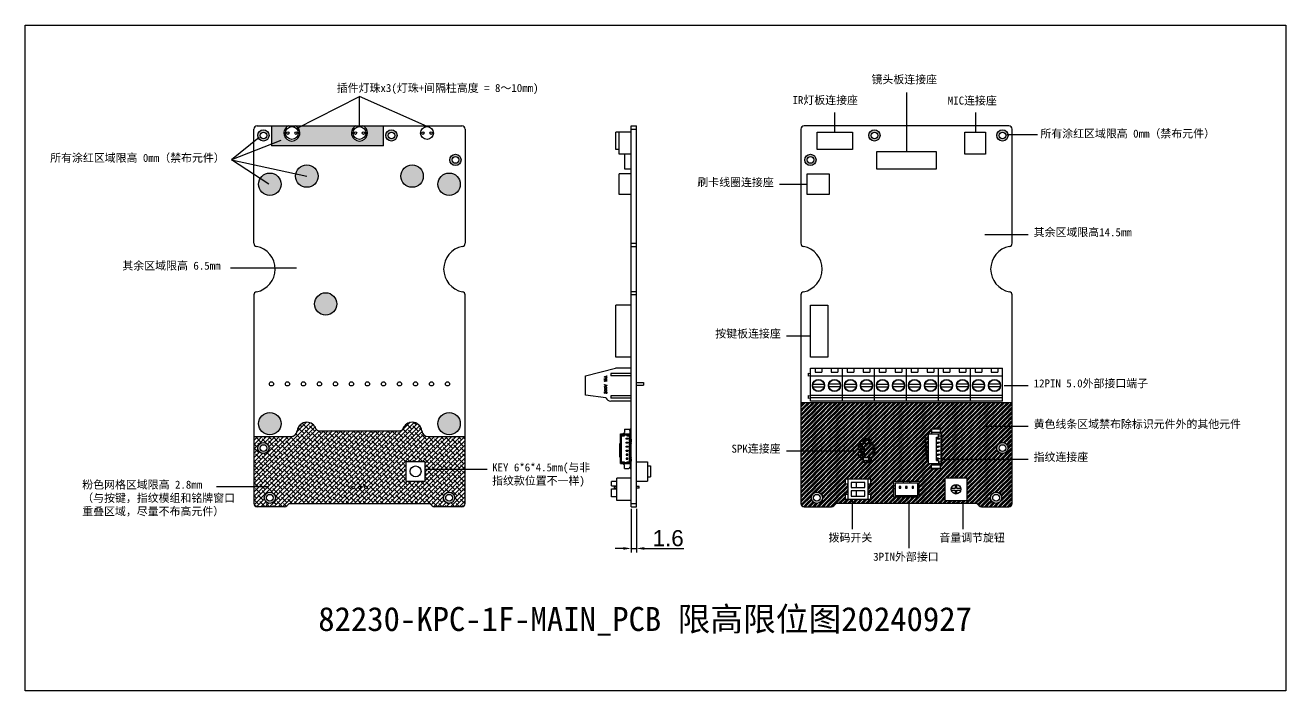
# Model space of a CAD drawing. Header units: millimetres. Extents: x 7 to 1252, y -707 to 211.
# Drawn here: x 6.5 to 400.3, y -242.7 to -34.8 of the extents above; entities that cross this region are included whole.
import ezdxf

# ---------------------------------------------------------------- set-up
doc = ezdxf.new("R2010")
doc.units = ezdxf.units.MM
doc.layers.add('02___PRT_ALL_AXES', color=7, linetype='Continuous')
doc.layers.add('03___PRT_ALL_CURVES', color=7, linetype='Continuous')
doc.styles.get("Standard").update_dxf_attribs({"font": 'arial.ttf'})
doc.dimstyles.new('ISO-25', dxfattribs={"dimtxt": 5, "dimasz": 2.5, "dimexe": 1.25, "dimexo": 0.625, "dimtad": 1, "dimdsep": 46, "dimtxsty": 'Standard', "dimcen": 0, "dimclrd": 6, "dimclre": 6, "dimadec": 0, "dimazin": 2, "dimtfac": 1, "dimtmove": 0, "dimatfit": 3, "dimfxl": 1, "dimarcsym": 0})

# ---------------------------------------------------------------- blocks, each defined once
blk = doc.blocks.new('*D7')
at = {"color": 6, "lineweight": -2}
for p, q in [((195.84, -185.87), (195.84, -199.5)), ((197.44, -185.87), (197.44, -199.5)), ((193.34, -198.25), (190.84, -198.25)), ((195.84, -198.25), (197.44, -198.25)), ((199.94, -198.25), (212.32, -198.25))]:
    blk.add_line(p, q, dxfattribs=at)
at = {"color": 6}
for points in [[(193.34, -197.83), (193.34, -198.66), (195.84, -198.25)], [(199.94, -197.83), (199.94, -198.66), (197.44, -198.25)]]:
    blk.add_solid(points, dxfattribs=at)
at = {"layer": 'Defpoints', "color": 0}
for p in [(195.84, -185.24), (197.44, -185.24), (197.44, -198.25)]:
    blk.add_point(p, dxfattribs=at)
at = {"color": 0, "insert": (207.38, -195.07), "char_height": 5, "attachment_point": 5}
blk.add_mtext('1.6', dxfattribs=at)

msp = doc.modelspace()

# ---------------------------------------------------------------- hatches: boundary and pattern name
h = msp.add_hatch(color=1)
h.dxf.hatch_style = 1
h.paths.add_polyline_path([(84.684, -182.412, 1), (81.184, -182.412, 1)])
h.paths.add_polyline_path([(83.984, -182.412, 1), (81.884, -182.412, 1)], flags=16)
h.paths.add_polyline_path([(140.684, -182.412, 1), (137.184, -182.412, 1)])
h.paths.add_polyline_path([(139.984, -182.412, 1), (137.884, -182.412, 1)], flags=16)
h.paths.add_polyline_path([(82.684, -166.881, 1), (79.184, -166.881, 1)])
h.paths.add_polyline_path([(81.984, -166.881, 1), (79.884, -166.881, 1)], flags=16)
h.paths.add_polyline_path([(142.434, -159.267, 1), (135.434, -159.267, 1)])
h.paths.add_polyline_path([(79.434, -159.267, 1), (86.434, -159.267, 1)])
h.paths.add_polyline_path([(96.871, -121.881, 1), (103.871, -121.881, 1)])
h.paths.add_polyline_path([(86.434, -84.495, 1), (79.434, -84.495, 1)])
h.paths.add_polyline_path([(97.982, -81.931, 1), (90.982, -81.931, 1)])
h.paths.add_polyline_path([(130.886, -81.931, 1), (123.886, -81.931, 1)])
h.paths.add_polyline_path([(142.434, -84.495, 1), (135.434, -84.495, 1)])
h.paths.add_polyline_path([(142.684, -76.881, 1), (139.184, -76.881, 1)])
h.paths.add_polyline_path([(141.984, -76.881, 1), (139.884, -76.881, 1)], flags=16)
h.paths.add_polyline_path([(122.684, -69.245, 1), (119.184, -69.245, 1)])
h.paths.add_polyline_path([(121.984, -69.245, 1), (119.884, -69.245, 1)], flags=16)
h.paths.add_polyline_path([(118.434, -72.495), (118.434, -66.245), (112.024, -66.245, -4.3588989), (109.844, -66.245), (90.91, -66.245, -4.3588989), (88.73, -66.245), (83.434, -66.245), (83.434, -72.495)])
h.paths.add_polyline_path([(82.684, -69.245, 1), (79.184, -69.245, 1)])
h.paths.add_polyline_path([(81.984, -69.245, 1), (79.884, -69.245, 1)], flags=16)
h = msp.add_hatch(color=1)
h.dxf.hatch_style = 1
h.paths.add_polyline_path([(313.58, -69.245, 1), (310.08, -69.245, 1)])
h.paths.add_polyline_path([(312.88, -69.245, 1), (310.78, -69.245, 1)], flags=16)
h.paths.add_polyline_path([(273.58, -69.245, 1), (270.08, -69.245, 1)])
h.paths.add_polyline_path([(272.88, -69.245, 1), (270.78, -69.245, 1)], flags=16)
h.paths.add_polyline_path([(253.58, -76.881, 1), (250.08, -76.881, 1)])
h.paths.add_polyline_path([(252.88, -76.881, 1), (250.78, -76.881, 1)], flags=16)
h.paths.add_polyline_path([(313.58, -166.881, 1), (310.08, -166.881, 1)])
h.paths.add_polyline_path([(312.88, -166.881, 1), (310.78, -166.881, 1)], flags=16)
h.paths.add_polyline_path([(311.58, -182.412, 1), (308.08, -182.412, 1)])
h.paths.add_polyline_path([(310.88, -182.412, 1), (308.78, -182.412, 1)], flags=16)
h.paths.add_polyline_path([(255.58, -182.412, 1), (252.08, -182.412, 1)])
h.paths.add_polyline_path([(254.88, -182.412, 1), (252.78, -182.412, 1)], flags=16)
h = msp.add_hatch()
h.set_pattern_fill('GOST_GROUND', color=61, scale=0.1)
h.set_pattern_definition([(45, (58.3986, -196.8749), (1.4142136, 0), [2]), (45, (58.6986, -196.8749), (1.4142136, 0), [2]), (45, (58.9986, -196.8749), (1.4142136, 0), [2])])
h.paths.add_polyline_path([(314.83, -170.358), (314.83, -152.652), (248.83, -152.652), (248.83, -184.245, 0.4142136), (249.83, -185.245), (258.416, -185.245, 0.1989124), (259.123, -184.952), (259.83, -184.245), (303.83, -184.245), (304.537, -184.952, 0.1989124), (305.244, -185.245), (313.83, -185.245, 0.4142136), (314.83, -184.245), (314.83, -170.358), (292.83, -170.358), (292.83, -171.745), (292.43, -171.745), (292.43, -173.245), (291.83, -173.245), (291.63, -173.445), (289.83, -173.445), (289.63, -173.245), (289.63, -171.745), (288.63, -171.745), (288.63, -170.405), (287.63, -170.405), (287.63, -170.085), (288.63, -170.085), (288.63, -169.155), (287.63, -169.155), (287.63, -168.835), (288.63, -168.835), (288.63, -167.905), (287.63, -167.905), (287.63, -167.585), (288.63, -167.585), (288.63, -166.655), (287.63, -166.655), (287.63, -166.335), (288.63, -166.335), (288.63, -165.405), (287.63, -165.405), (287.63, -165.085), (288.63, -165.085), (288.63, -164.155), (287.63, -164.155), (287.63, -163.835), (288.63, -163.835), (288.63, -162.495), (289.63, -162.495), (289.63, -160.995), (289.83, -160.795), (291.63, -160.795), (291.83, -160.995), (292.43, -160.995), (292.43, -162.495), (292.83, -162.495), (292.83, -170.358)])
h.paths.add_polyline_path([(313.58, -166.881, -1), (310.08, -166.881, -1)], flags=16)
h.paths.add_polyline_path([(312.88, -166.881, -1), (310.78, -166.881, -1)], flags=0)
h.paths.add_polyline_path([(300.83, -176.245), (300.83, -183.245), (293.83, -183.245), (293.83, -176.245)], flags=16)
h.paths.add_polyline_path([(298.83, -179.745, -1), (295.83, -179.745, -1)], flags=0)
h.paths.add_polyline_path([(311.58, -182.412, -1), (308.08, -182.412, -1)], flags=16)
h.paths.add_polyline_path([(310.88, -182.412, -1), (308.78, -182.412, -1)], flags=0)
h.paths.add_polyline_path([(285.83, -177.325), (285.83, -182.165), (277.83, -182.165), (277.83, -177.325)], flags=16)
h.paths.add_polyline_path([(285.33, -177.825), (285.33, -181.665), (278.33, -181.665), (278.33, -177.825)], flags=0)
h.paths.add_polyline_path([(284.08, -178.925), (284.08, -179.425), (283.58, -179.425), (283.58, -178.925)], flags=0)
h.paths.add_polyline_path([(282.08, -178.925), (282.08, -179.425), (281.58, -179.425), (281.58, -178.925)], flags=0)
h.paths.add_polyline_path([(280.08, -178.925), (280.08, -179.425), (279.58, -179.425), (279.58, -178.925)], flags=0)
h.paths.add_polyline_path([(266.83, -165.495), (268.33, -165.495), (268.33, -165.445), (268.3, -165.445)], flags=16)
h.paths.add_polyline_path([(268.32, -165.425, -1), (268.28, -165.425)], flags=16)
h.paths.add_polyline_path([(270.08, -165.425), (270.1, -165.425), (270.1, -165.215), (270.1, -165.211, 0.2403212), (270.08, -165.181), (270.08, -164.465), (270.06, -164.465), (270.06, -164.485, 2.4142136), (270.04, -164.465), (268.28, -164.465, -0.4142136), (268.3, -164.445), (268.33, -164.445), (268.33, -164.015), (268.28, -164.015, -1), (268.32, -164.015), (268.33, -163.995), (268.33, -164.445), (270.08, -164.445)], flags=16)
h.paths.add_polyline_path([(270.06, -169.834, 2.4142136), (270.04, -169.814), (268.3, -169.814), (268.3, -170.774), (268.32, -170.774, -1), (268.28, -170.774), (268.3, -170.774), (268.3, -170.754, 2.4142136), (268.32, -170.774), (270.06, -170.774), (270.06, -169.814), (270.04, -169.814, -1), (270.08, -169.814), (270.06, -169.814)], flags=16)
h.paths.add_polyline_path([(267.83, -166.845), (267.83, -167.145), (267.43, -167.074), (267.43, -166.915)], flags=16)
h.paths.add_polyline_path([(267.83, -168.095), (267.83, -168.395), (267.43, -168.324), (267.43, -168.165)], flags=16)
h.paths.add_polyline_path([(270.68, -176.595), (270.68, -178.095), (269.83, -178.095), (269.83, -181.395), (270.68, -181.395), (270.68, -182.895), (269.83, -182.895), (263.53, -182.895), (262.68, -182.895), (262.68, -181.395), (263.53, -181.395), (263.53, -178.095), (262.68, -178.095), (262.68, -176.595), (263.53, -176.595), (269.83, -176.595)], flags=16)
h.paths.add_polyline_path([(268.83, -177.595), (268.83, -179.245), (264.53, -179.245), (264.53, -177.595)], flags=0)
h.paths.add_polyline_path([(268.83, -180.245), (268.83, -181.895), (264.53, -181.895), (264.53, -180.245)], flags=0)
h.paths.add_polyline_path([(255.58, -182.412, -1), (252.08, -182.412, -1)], flags=16)
h.paths.add_polyline_path([(254.88, -182.412, -1), (252.78, -182.412, -1)], flags=0)
h = msp.add_hatch()
h.set_pattern_fill('ANSI38', color=241, scale=0.3)
h.paths.add_polyline_path([(125.462, -171.19), (131.462, -171.19), (131.462, -173.598), (143.934, -173.598), (143.934, -163.281), (132.386, -163.281, -0.3822863), (130.398, -161.501, 0.3822863), (127.416, -158.831, 0.3236686), (124.526, -160.833, -0.3181694), (123.583, -161.501), (98.285, -161.501, -0.3180805), (97.342, -160.833, 0.3180805), (94.512, -158.831, 0.3880994), (91.47, -161.5, -0.3823569), (89.482, -163.281), (77.934, -163.281), (77.934, -184.245, 0.4142136), (78.934, -185.245), (87.52, -185.245, 0.1989124), (88.227, -184.952), (88.934, -184.245), (132.934, -184.245), (133.641, -184.952, 0.1989124), (134.348, -185.245), (142.934, -185.245, 0.4142136), (143.934, -184.245), (143.934, -173.598), (131.462, -173.598), (131.462, -177.19), (125.462, -177.19)])
h.paths.add_polyline_path([(109.334, -179.175, -1), (108.534, -179.175, -1)], flags=16)
h.paths.add_polyline_path([(111.334, -179.175, -1), (110.534, -179.175, -1)], flags=16)
h.paths.add_polyline_path([(113.334, -179.175, -1), (112.534, -179.175, -1)], flags=16)
h.paths.add_polyline_path([(84.684, -182.412, -1), (81.184, -182.412, -1)], flags=16)
h.paths.add_polyline_path([(83.984, -182.412, -1), (81.884, -182.412, -1)], flags=0)
h.paths.add_polyline_path([(79.184, -166.881, -1), (82.684, -166.881, -1)], flags=16)
h.paths.add_polyline_path([(79.884, -166.881, -1), (81.984, -166.881, -1)], flags=0)
h.paths.add_polyline_path([(140.684, -182.412, -1), (137.184, -182.412, -1)], flags=16)
h.paths.add_polyline_path([(139.984, -182.412, -1), (137.884, -182.412, -1)], flags=0)

# ---------------------------------------------------------------- linework, layer by layer
at = {"color": 6}
for p, q in [((91.226, -67.072), (110.934, -57.078)), ((132.048, -66.495), (110.934, -57.078)), ((110.934, -66.495), (110.934, -57.078)), ((281.942, -74.245), (281.942, -55.839)), ((259.471, -68.245), (259.471, -62.061)), ((303.533, -68.245), (303.533, -62.042)), ((79.619, -69.85), (70.985, -76.851)), ((86.402, -70.817), (70.985, -76.851)), ((322.738, -69.059), (313.189, -69.059)), ((82.57, -84.431), (70.985, -76.851)), ((70.985, -76.851), (94.482, -81.931)), ((242.119, -84.445), (250.83, -84.445)), ((306.33, -100.156), (319.83, -100.156)), ((70.644, -110.636), (91.294, -110.636)), ((244.364, -131.822), (251.83, -131.822)), ((312.318, -147.355), (319.83, -147.355)), ((306.33, -160.08), (319.83, -160.08)), ((244.364, -167.765), (265.995, -167.765)), ((292.83, -170.358), (319.83, -170.358)), ((150.841, -173.598), (131.462, -173.598)), ((82.662, -178.992), (66.217, -178.992)), ((264.859, -183.33), (264.859, -192.249)), ((282.55, -183.33), (282.55, -198.198)), ((299.467, -183.33), (299.467, -192.249))]:
    msp.add_line(p, q, dxfattribs=at)
at = {"color": 7, "linetype": 'Continuous'}
for p, q in [((78.934, -66.245), (142.934, -66.245)), ((195.84, -185.245), (195.84, -66.245)), ((195.84, -66.245), (197.44, -66.245)), ((197.44, -185.245), (197.44, -66.245)), ((313.83, -66.245), (249.83, -66.245)), ((77.934, -102.935), (77.934, -67.245)), ((143.934, -67.245), (143.934, -102.935)), ((195.84, -67.245), (197.44, -67.245)), ((248.83, -67.245), (248.83, -102.935)), ((314.83, -102.935), (314.83, -67.245)), ((195.84, -102.935), (197.44, -102.935)), ((195.84, -103.918), (197.44, -103.918)), ((197.44, -118.071), (195.84, -118.071)), ((77.934, -119.054), (77.934, -184.245)), ((143.934, -184.245), (143.934, -119.054)), ((197.44, -119.054), (195.84, -119.054)), ((248.83, -119.054), (248.83, -184.245)), ((314.83, -184.245), (314.83, -119.054)), ((197.44, -146.445), (199.64, -146.445)), ((197.44, -147.245), (199.64, -147.245)), ((199.64, -146.445), (199.64, -147.245)), ((198.34, -178.925), (197.44, -178.925)), ((198.34, -179.425), (197.44, -179.425)), ((198.34, -179.425), (198.34, -178.925)), ((88.227, -184.952), (88.934, -184.245)), ((88.934, -184.245), (132.934, -184.245)), ((132.934, -184.245), (133.641, -184.952)), ((195.84, -184.245), (197.44, -184.245)), ((259.123, -184.952), (259.83, -184.245)), ((303.83, -184.245), (259.83, -184.245)), ((303.83, -184.245), (304.537, -184.952)), ((87.52, -185.245), (78.934, -185.245)), ((142.934, -185.245), (134.348, -185.245)), ((195.84, -185.245), (197.44, -185.245)), ((249.83, -185.245), (258.416, -185.245)), ((305.244, -185.245), (313.83, -185.245))]:
    msp.add_line(p, q, dxfattribs=at)
at = {"color": 4, "linetype": 'Continuous'}
for p, q in [((191.04, -73.645), (191.04, -68.245)), ((195.84, -68.245), (191.04, -68.245)), ((192.04, -75.045), (192.04, -68.245)), ((192.04, -73.645), (191.04, -73.645)), ((195.84, -75.045), (192.04, -75.045)), ((193.84, -79.745), (193.84, -75.045)), ((192.04, -87.645), (192.04, -81.245)), ((195.84, -81.245), (192.04, -81.245)), ((195.84, -79.745), (193.84, -79.745)), ((195.84, -87.645), (192.04, -87.645)), ((195.84, -122.245), (191.04, -122.245)), ((191.04, -138.445), (191.04, -122.245)), ((195.84, -138.445), (191.04, -138.445)), ((181.54, -144.345), (190.94, -141.945)), ((181.54, -150.345), (181.54, -144.345)), ((187.44, -144.595), (188.24, -144.328)), ((187.44, -144.728), (187.44, -144.595)), ((188.24, -144.995), (187.44, -144.728)), ((187.525, -145.161), (187.44, -145.161)), ((187.44, -145.161), (187.44, -145.728)), ((187.508, -144.661), (187.968, -144.511)), ((187.968, -144.811), (187.508, -144.661)), ((187.525, -145.645), (187.525, -145.161)), ((187.798, -145.645), (187.525, -145.645)), ((187.747, -145.295), (187.73, -145.378)), ((187.73, -145.378), (187.73, -145.478)), ((187.73, -145.478), (187.747, -145.561)), ((187.798, -145.211), (187.747, -145.295)), ((187.747, -145.561), (187.798, -145.645)), ((187.866, -145.161), (187.798, -145.211)), ((187.815, -145.378), (187.832, -145.311)), ((187.815, -145.478), (187.815, -145.378)), ((187.832, -145.545), (187.815, -145.478)), ((187.832, -145.311), (187.866, -145.261)), ((187.883, -145.611), (187.832, -145.545)), ((187.951, -145.128), (187.866, -145.161)), ((187.866, -145.261), (187.917, -145.228)), ((187.883, -145.728), (187.883, -145.611)), ((187.917, -145.228), (187.968, -145.211)), ((188.019, -145.128), (187.951, -145.128)), ((187.968, -144.511), (187.968, -144.811)), ((187.968, -145.211), (188.002, -145.211)), ((188.002, -145.211), (188.053, -145.228)), ((188.104, -145.161), (188.019, -145.128)), ((188.24, -144.428), (188.036, -144.495)), ((188.036, -144.495), (188.036, -144.828)), ((188.036, -144.828), (188.24, -144.895)), ((188.104, -145.595), (188.036, -145.628)), ((188.036, -145.628), (188.036, -145.728)), ((188.036, -145.728), (188.104, -145.695)), ((188.053, -145.228), (188.104, -145.261)), ((188.172, -145.211), (188.104, -145.161)), ((188.104, -145.261), (188.138, -145.311)), ((188.138, -145.545), (188.104, -145.595)), ((188.104, -145.695), (188.172, -145.645)), ((188.138, -145.311), (188.155, -145.378)), ((188.155, -145.478), (188.138, -145.545)), ((188.155, -145.378), (188.155, -145.478)), ((188.223, -145.295), (188.172, -145.211)), ((188.172, -145.645), (188.223, -145.561)), ((188.24, -145.378), (188.223, -145.295)), ((188.223, -145.561), (188.24, -145.478)), ((188.24, -144.328), (188.24, -144.428)), ((188.24, -144.895), (188.24, -144.995)), ((188.24, -145.478), (188.24, -145.378)), ((195.84, -143.595), (189.44, -143.595)), ((189.44, -143.595), (189.44, -144.295)), ((195.84, -144.295), (189.44, -144.295)), ((195.84, -141.945), (190.94, -141.945)), ((251.23, -143.445), (251.83, -143.595)), ((251.23, -144.445), (251.23, -143.445)), ((251.818, -144.298), (251.23, -144.445)), ((251.83, -141.945), (311.83, -141.945)), ((251.83, -152.245), (251.83, -141.945)), ((251.83, -144.345), (311.83, -144.345)), ((253.28, -141.945), (253.28, -143.145)), ((253.28, -143.145), (255.38, -143.145)), ((255.38, -141.945), (255.38, -143.145)), ((258.28, -141.945), (258.28, -143.145)), ((258.28, -143.145), (260.38, -143.145)), ((260.38, -141.945), (260.38, -143.145)), ((261.83, -152.245), (261.83, -141.945)), ((263.28, -141.945), (263.28, -143.145)), ((263.28, -143.145), (265.38, -143.145)), ((265.38, -141.945), (265.38, -143.145)), ((268.28, -141.945), (268.28, -143.145)), ((268.28, -143.145), (270.38, -143.145)), ((270.38, -141.945), (270.38, -143.145)), ((271.83, -152.245), (271.83, -141.945)), ((273.28, -141.945), (273.28, -143.145)), ((273.28, -143.145), (275.38, -143.145)), ((275.38, -141.945), (275.38, -143.145)), ((278.28, -141.945), (278.28, -143.145)), ((278.28, -143.145), (280.38, -143.145)), ((280.38, -141.945), (280.38, -143.145)), ((281.83, -152.245), (281.83, -141.945)), ((283.28, -141.945), (283.28, -143.145)), ((283.28, -143.145), (285.38, -143.145)), ((285.38, -141.945), (285.38, -143.145)), ((288.28, -141.945), (288.28, -143.145)), ((288.28, -143.145), (290.38, -143.145)), ((290.38, -141.945), (290.38, -143.145)), ((291.83, -152.245), (291.83, -141.945)), ((293.28, -141.945), (293.28, -143.145)), ((293.28, -143.145), (295.38, -143.145)), ((295.38, -141.945), (295.38, -143.145)), ((298.28, -141.945), (298.28, -143.145)), ((298.28, -143.145), (300.38, -143.145)), ((300.38, -141.945), (300.38, -143.145)), ((301.83, -152.245), (301.83, -141.945)), ((303.28, -141.945), (303.28, -143.145)), ((303.28, -143.145), (305.38, -143.145)), ((305.38, -141.945), (305.38, -143.145)), ((308.28, -141.945), (308.28, -143.145)), ((308.28, -143.145), (310.38, -143.145)), ((310.38, -141.945), (310.38, -143.145)), ((311.83, -152.245), (311.83, -141.945)), ((187.44, -145.728), (187.883, -145.728)), ((187.44, -145.861), (188.24, -145.861)), ((187.44, -145.961), (187.44, -145.861)), ((187.559, -146.061), (187.44, -145.961)), ((187.44, -146.995), (188.24, -147.261)), ((187.44, -147.095), (187.44, -146.995)), ((188.138, -147.328), (187.44, -147.095)), ((187.44, -147.561), (188.138, -147.328)), ((188.24, -147.395), (187.44, -147.661)), ((187.44, -147.661), (187.44, -147.561)), ((187.457, -147.995), (187.44, -148.095)), ((187.44, -148.095), (187.457, -148.195)), ((187.457, -148.728), (187.44, -148.828)), ((187.44, -148.828), (187.457, -148.928)), ((187.44, -149.545), (187.457, -149.428)), ((187.44, -149.578), (187.44, -149.545)), ((187.457, -149.695), (187.44, -149.578)), ((187.508, -147.911), (187.457, -147.995)), ((187.457, -148.195), (187.508, -148.278)), ((187.508, -148.645), (187.457, -148.728)), ((187.457, -148.928), (187.508, -149.011)), ((187.457, -149.428), (187.491, -149.361)), ((187.491, -149.361), (187.559, -149.295)), ((187.559, -147.861), (187.508, -147.911)), ((187.508, -148.278), (187.559, -148.328)), ((187.559, -148.595), (187.508, -148.645)), ((187.508, -149.011), (187.559, -149.061)), ((187.542, -148.011), (187.525, -148.095)), ((187.525, -148.095), (187.542, -148.178)), ((187.542, -148.745), (187.525, -148.828)), ((187.525, -148.828), (187.542, -148.911)), ((187.542, -149.445), (187.525, -149.528)), ((187.525, -149.528), (187.525, -149.595)), ((187.525, -149.595), (187.542, -149.678)), ((187.577, -147.961), (187.542, -148.011)), ((187.542, -148.178), (187.577, -148.228)), ((187.577, -148.695), (187.542, -148.745)), ((187.542, -148.911), (187.577, -148.961)), ((187.577, -149.395), (187.542, -149.445)), ((187.696, -146.061), (187.559, -146.061)), ((187.628, -147.828), (187.559, -147.861)), ((187.559, -148.328), (187.628, -148.361)), ((187.628, -148.561), (187.559, -148.595)), ((187.559, -149.061), (187.628, -149.095)), ((187.559, -149.295), (187.628, -149.278)), ((188.24, -145.961), (187.577, -145.961)), ((187.577, -145.961), (187.696, -146.061)), ((187.679, -147.895), (187.577, -147.961)), ((187.577, -148.228), (187.679, -148.295)), ((187.679, -148.628), (187.577, -148.695)), ((187.577, -148.961), (187.679, -149.028)), ((187.628, -149.361), (187.577, -149.395)), ((187.679, -147.811), (187.628, -147.828)), ((187.628, -148.361), (187.679, -148.378)), ((187.679, -148.545), (187.628, -148.561)), ((187.628, -149.095), (187.679, -149.111)), ((187.628, -149.278), (187.662, -149.278)), ((187.662, -149.361), (187.628, -149.361)), ((187.662, -149.278), (187.73, -149.295)), ((187.73, -149.395), (187.662, -149.361)), ((187.764, -147.795), (187.679, -147.811)), ((187.781, -147.878), (187.679, -147.895)), ((187.679, -148.295), (187.781, -148.311)), ((187.679, -148.378), (187.764, -148.395)), ((187.764, -148.528), (187.679, -148.545)), ((187.781, -148.611), (187.679, -148.628)), ((187.679, -149.028), (187.781, -149.045)), ((187.679, -149.111), (187.764, -149.128)), ((187.73, -149.295), (187.781, -149.328)), ((187.764, -149.428), (187.73, -149.395)), ((187.917, -147.795), (187.764, -147.795)), ((187.764, -148.395), (187.917, -148.395)), ((187.917, -148.528), (187.764, -148.528)), ((187.764, -149.128), (187.917, -149.128)), ((187.798, -149.528), (187.764, -149.428)), ((187.9, -147.878), (187.781, -147.878)), ((187.781, -148.311), (187.9, -148.311)), ((187.9, -148.611), (187.781, -148.611)), ((187.781, -149.045), (187.9, -149.045)), ((187.781, -149.328), (187.832, -149.395)), ((187.798, -149.595), (187.798, -149.528)), ((187.866, -149.595), (187.798, -149.595)), ((187.832, -149.395), (187.866, -149.311)), ((187.866, -149.311), (187.917, -149.278)), ((187.883, -149.428), (187.866, -149.528)), ((187.866, -149.528), (187.866, -149.595)), ((187.917, -149.378), (187.883, -149.428)), ((188.002, -147.895), (187.9, -147.878)), ((187.9, -148.311), (188.002, -148.295)), ((188.002, -148.628), (187.9, -148.611)), ((187.9, -149.045), (188.002, -149.028)), ((188.002, -147.811), (187.917, -147.795)), ((187.917, -148.395), (188.002, -148.378)), ((188.002, -148.545), (187.917, -148.528)), ((187.917, -149.128), (188.002, -149.111)), ((187.917, -149.278), (187.985, -149.261)), ((187.985, -149.345), (187.917, -149.378)), ((187.985, -149.261), (188.053, -149.261)), ((188.053, -149.345), (187.985, -149.345)), ((188.053, -147.828), (188.002, -147.811)), ((188.104, -147.961), (188.002, -147.895)), ((188.002, -148.295), (188.104, -148.228)), ((188.002, -148.378), (188.053, -148.361)), ((188.053, -148.561), (188.002, -148.545)), ((188.104, -148.695), (188.002, -148.628)), ((188.002, -149.028), (188.104, -148.961)), ((188.002, -149.111), (188.053, -149.095)), ((188.121, -147.861), (188.053, -147.828)), ((188.053, -148.361), (188.121, -148.328)), ((188.121, -148.595), (188.053, -148.561)), ((188.053, -149.095), (188.121, -149.061)), ((188.053, -149.261), (188.104, -149.278)), ((188.087, -149.361), (188.053, -149.345)), ((188.121, -149.395), (188.087, -149.361)), ((188.138, -148.011), (188.104, -147.961)), ((188.104, -148.228), (188.138, -148.178)), ((188.138, -148.745), (188.104, -148.695)), ((188.104, -148.961), (188.138, -148.911)), ((188.104, -149.278), (188.155, -149.311)), ((188.172, -147.911), (188.121, -147.861)), ((188.121, -148.328), (188.172, -148.278)), ((188.172, -148.645), (188.121, -148.595)), ((188.121, -149.061), (188.172, -149.011)), ((188.138, -149.428), (188.121, -149.395)), ((188.155, -148.095), (188.138, -148.011)), ((188.138, -148.178), (188.155, -148.095)), ((188.155, -148.828), (188.138, -148.745)), ((188.138, -148.911), (188.155, -148.828)), ((188.155, -149.511), (188.138, -149.428)), ((188.138, -149.695), (188.155, -149.611)), ((188.155, -149.311), (188.189, -149.361)), ((188.155, -149.611), (188.155, -149.511)), ((188.223, -147.995), (188.172, -147.911)), ((188.172, -148.278), (188.223, -148.195)), ((188.223, -148.728), (188.172, -148.645)), ((188.172, -149.011), (188.223, -148.928)), ((188.189, -149.361), (188.223, -149.428)), ((188.24, -148.095), (188.223, -147.995)), ((188.223, -148.195), (188.24, -148.095)), ((188.24, -148.828), (188.223, -148.728)), ((188.223, -148.928), (188.24, -148.828)), ((188.223, -149.428), (188.24, -149.495)), ((188.24, -149.628), (188.223, -149.695)), ((188.24, -145.861), (188.24, -145.961)), ((188.24, -147.261), (188.24, -147.395)), ((188.24, -149.495), (188.24, -149.628)), ((252.575, -146.955), (256.085, -146.955)), ((252.575, -147.755), (256.085, -147.755)), ((261.085, -146.955), (257.575, -146.955)), ((261.085, -147.755), (257.575, -147.755)), ((262.575, -146.955), (266.085, -146.955)), ((262.575, -147.755), (266.085, -147.755)), ((271.085, -146.955), (267.575, -146.955)), ((271.085, -147.755), (267.575, -147.755)), ((272.575, -146.955), (276.085, -146.955)), ((272.575, -147.755), (276.085, -147.755)), ((281.085, -146.955), (277.575, -146.955)), ((281.085, -147.755), (277.575, -147.755)), ((282.575, -146.955), (286.085, -146.955)), ((282.575, -147.755), (286.085, -147.755)), ((291.085, -146.955), (287.575, -146.955)), ((291.085, -147.755), (287.575, -147.755)), ((292.575, -146.955), (296.085, -146.955)), ((292.575, -147.755), (296.085, -147.755)), ((301.085, -146.955), (297.575, -146.955)), ((301.085, -147.755), (297.575, -147.755)), ((302.575, -146.955), (306.085, -146.955)), ((302.575, -147.755), (306.085, -147.755)), ((311.085, -146.955), (307.575, -146.955)), ((311.085, -147.755), (307.575, -147.755)), ((187.94, -151.245), (181.54, -150.345)), ((187.491, -149.761), (187.457, -149.695)), ((187.559, -149.828), (187.491, -149.761)), ((187.542, -149.678), (187.577, -149.728)), ((187.628, -149.845), (187.559, -149.828)), ((187.577, -149.728), (187.628, -149.761)), ((187.628, -149.761), (187.628, -149.845)), ((188.053, -149.778), (188.087, -149.761)), ((188.053, -149.861), (188.053, -149.778)), ((188.104, -149.845), (188.053, -149.861)), ((188.087, -149.761), (188.121, -149.728)), ((188.155, -149.811), (188.104, -149.845)), ((188.121, -149.728), (188.138, -149.695)), ((188.189, -149.761), (188.155, -149.811)), ((188.223, -149.695), (188.189, -149.761)), ((195.84, -150.595), (189.44, -150.595)), ((189.44, -150.595), (189.44, -151.295)), ((195.84, -151.295), (189.44, -151.295)), ((195.84, -152.245), (189.44, -152.245)), ((251.23, -150.445), (251.83, -150.595)), ((251.23, -151.445), (251.23, -150.445)), ((251.83, -151.295), (251.23, -151.445)), ((251.83, -150.345), (311.83, -150.345)), ((311.83, -151.245), (251.83, -151.245)), ((311.83, -152.245), (251.83, -152.245)), ((193.74, -160.995), (195.04, -160.995)), ((193.74, -160.995), (193.74, -161.995)), ((195.04, -160.995), (195.54, -161.495)), ((195.64, -160.795), (195.84, -160.795)), ((195.64, -162.145), (195.64, -160.795)), ((195.84, -160.995), (195.64, -160.995)), ((289.63, -160.995), (289.83, -160.795)), ((292.43, -160.995), (289.63, -160.995)), ((289.63, -160.995), (289.63, -162.495)), ((291.63, -160.795), (289.83, -160.795)), ((291.63, -160.795), (291.83, -160.995)), ((292.43, -162.495), (292.43, -160.995)), ((192.44, -162.495), (195.69, -162.495)), ((192.44, -171.745), (192.44, -162.495)), ((192.84, -163.495), (192.44, -163.495)), ((192.84, -171.745), (192.84, -162.495)), ((192.84, -162.795), (195.54, -162.795)), ((192.84, -163.095), (193.74, -163.095)), ((193.24, -162.495), (193.74, -161.995)), ((193.74, -163.095), (193.74, -162.795)), ((194.215, -163.835), (194.815, -163.835)), ((194.315, -163.935), (194.215, -163.835)), ((194.215, -164.155), (194.215, -163.835)), ((194.215, -164.155), (194.315, -164.055)), ((194.815, -164.155), (194.215, -164.155)), ((194.215, -165.085), (194.815, -165.085)), ((194.315, -165.185), (194.215, -165.085)), ((194.215, -165.405), (194.215, -165.085)), ((194.315, -165.305), (194.215, -165.405)), ((194.815, -165.405), (194.215, -165.405)), ((194.715, -163.935), (194.315, -163.935)), ((194.315, -163.935), (194.315, -164.055)), ((194.315, -164.055), (194.715, -164.055)), ((194.715, -165.185), (194.315, -165.185)), ((194.315, -165.185), (194.315, -165.305)), ((194.315, -165.305), (194.715, -165.305)), ((194.44, -162.795), (194.44, -163.095)), ((194.44, -163.095), (195.24, -163.095)), ((194.715, -163.935), (194.815, -163.835)), ((194.715, -164.055), (194.715, -163.935)), ((194.815, -164.155), (194.715, -164.055)), ((194.815, -165.085), (194.715, -165.185)), ((194.715, -165.305), (194.715, -165.185)), ((194.815, -165.405), (194.715, -165.305)), ((194.815, -163.835), (194.815, -164.155)), ((194.815, -165.085), (194.815, -165.405)), ((195.54, -162.795), (195.24, -163.095)), ((195.24, -163.095), (195.24, -171.145)), ((195.54, -162.495), (195.54, -161.495)), ((195.64, -162.145), (195.54, -162.145)), ((195.54, -162.345), (195.84, -162.345)), ((195.54, -162.795), (195.54, -171.445)), ((195.69, -162.745), (195.69, -162.495)), ((195.84, -162.745), (195.69, -162.745)), ((195.69, -163.245), (195.84, -163.245)), ((195.69, -163.245), (195.69, -170.995)), ((195.84, -163.835), (195.69, -163.835)), ((195.69, -164.155), (195.84, -164.155)), ((195.84, -165.085), (195.69, -165.085)), ((195.69, -165.405), (195.84, -165.405)), ((195.82, -164.155), (195.82, -165.085)), ((195.82, -165.405), (195.82, -165.425)), ((268.28, -164.015), (268.33, -164.015)), ((268.28, -164.015), (268.28, -165.425)), ((268.28, -164.465), (270.08, -164.465)), ((270.13, -163.995), (268.3, -163.995)), ((268.3, -165.445), (268.3, -163.995)), ((270.06, -164.445), (268.3, -164.445)), ((268.33, -164.445), (268.33, -163.995)), ((270.06, -164.445), (270.06, -165.465)), ((270.08, -165.425), (270.08, -164.465)), ((270.08, -165.215), (270.1, -165.215)), ((270.1, -165.425), (270.1, -165.215)), ((270.83, -164.695), (270.13, -163.995)), ((270.83, -165.495), (270.83, -164.695)), ((288.63, -163.835), (287.63, -163.835)), ((287.63, -163.835), (287.63, -164.155)), ((287.63, -164.155), (288.63, -164.155)), ((288.63, -165.085), (287.63, -165.085)), ((287.63, -165.085), (287.63, -165.405)), ((287.63, -165.405), (288.63, -165.405)), ((288.03, -163.835), (288.03, -164.155)), ((288.03, -165.085), (288.03, -165.405)), ((288.63, -162.495), (292.83, -162.495)), ((288.63, -162.495), (288.63, -171.745)), ((292.43, -161.995), (289.63, -161.995)), ((291.23, -163.495), (291.83, -163.495)), ((291.23, -170.745), (291.23, -163.495)), ((291.23, -163.835), (291.88, -163.835)), ((291.88, -164.155), (291.23, -164.155)), ((291.23, -165.085), (291.88, -165.085)), ((291.23, -165.405), (291.88, -165.405)), ((291.83, -163.495), (291.83, -162.495)), ((291.83, -163.095), (292.53, -163.095)), ((292.23, -163.935), (291.88, -163.835)), ((291.88, -164.155), (291.88, -163.835)), ((291.88, -164.155), (292.23, -164.055)), ((292.23, -165.185), (291.88, -165.085)), ((291.88, -165.405), (291.88, -165.085)), ((292.23, -165.305), (291.88, -165.405)), ((292.23, -163.935), (292.23, -164.055)), ((292.23, -165.185), (292.23, -165.305)), ((292.83, -162.795), (292.53, -163.095)), ((292.53, -163.095), (292.53, -171.145)), ((292.83, -171.745), (292.83, -162.495)), ((192.44, -165.495), (192.24, -165.495)), ((192.24, -169.745), (192.24, -165.495)), ((192.24, -166.845), (192.44, -166.845)), ((192.44, -167.145), (192.24, -167.145)), ((192.24, -168.095), (192.44, -168.095)), ((192.44, -168.395), (192.24, -168.395)), ((194.215, -166.335), (194.815, -166.335)), ((194.315, -166.435), (194.215, -166.335)), ((194.215, -166.655), (194.215, -166.335)), ((194.315, -166.555), (194.215, -166.655)), ((194.815, -166.655), (194.215, -166.655)), ((194.215, -167.585), (194.815, -167.585)), ((194.315, -167.685), (194.215, -167.585)), ((194.215, -167.905), (194.215, -167.585)), ((194.315, -167.805), (194.215, -167.905)), ((194.215, -167.905), (194.815, -167.905)), ((194.815, -168.835), (194.215, -168.835)), ((194.315, -168.935), (194.215, -168.835)), ((194.215, -168.835), (194.215, -169.155)), ((194.315, -169.055), (194.215, -169.155)), ((194.215, -169.155), (194.815, -169.155)), ((194.715, -166.435), (194.315, -166.435)), ((194.315, -166.435), (194.315, -166.555)), ((194.315, -166.555), (194.715, -166.555)), ((194.715, -167.685), (194.315, -167.685)), ((194.315, -167.805), (194.315, -167.685)), ((194.715, -167.805), (194.315, -167.805)), ((194.315, -168.935), (194.715, -168.935)), ((194.315, -169.055), (194.315, -168.935)), ((194.715, -169.055), (194.315, -169.055)), ((194.815, -166.335), (194.715, -166.435)), ((194.715, -166.435), (194.715, -166.555)), ((194.815, -166.655), (194.715, -166.555)), ((194.815, -167.585), (194.715, -167.685)), ((194.715, -167.805), (194.715, -167.685)), ((194.815, -167.905), (194.715, -167.805)), ((194.815, -168.835), (194.715, -168.935)), ((194.715, -168.935), (194.715, -169.055)), ((194.815, -169.155), (194.715, -169.055)), ((194.815, -166.335), (194.815, -166.655)), ((194.815, -167.585), (194.815, -167.905)), ((194.815, -169.155), (194.815, -168.835)), ((195.82, -165.425), (195.69, -165.425)), ((195.69, -165.445), (195.84, -165.445)), ((195.84, -166.335), (195.69, -166.335)), ((195.69, -166.655), (195.84, -166.655)), ((195.69, -166.845), (195.84, -166.845)), ((195.84, -167.145), (195.69, -167.145)), ((195.84, -167.585), (195.69, -167.585)), ((195.69, -167.905), (195.84, -167.905)), ((195.69, -168.095), (195.84, -168.095)), ((195.84, -168.395), (195.69, -168.395)), ((195.84, -168.835), (195.69, -168.835)), ((195.69, -169.155), (195.84, -169.155)), ((195.74, -166.845), (195.74, -167.145)), ((195.74, -168.095), (195.74, -168.395)), ((266.83, -165.495), (271.28, -165.495)), ((266.83, -167.42), (266.83, -165.495)), ((266.83, -165.695), (267.23, -165.895)), ((268.455, -167.42), (266.83, -167.42)), ((266.83, -167.82), (268.455, -167.82)), ((266.83, -169.745), (266.83, -167.82)), ((267.23, -169.345), (266.83, -169.544)), ((267.23, -165.895), (268.03, -165.895)), ((268.03, -169.345), (267.23, -169.345)), ((267.43, -166.915), (267.83, -166.845)), ((267.43, -166.915), (267.43, -167.074)), ((267.83, -167.145), (267.43, -167.074)), ((267.43, -168.165), (267.83, -168.095)), ((267.43, -168.165), (267.43, -168.324)), ((267.83, -168.395), (267.43, -168.324)), ((268.58, -166.845), (267.83, -166.845)), ((267.83, -167.145), (267.83, -166.845)), ((268.58, -167.145), (267.83, -167.145)), ((268.58, -168.095), (267.83, -168.095)), ((267.83, -168.395), (267.83, -168.095)), ((268.58, -168.395), (267.83, -168.395)), ((268.03, -165.495), (268.03, -166.495)), ((268.03, -166.495), (268.58, -166.495)), ((268.03, -168.745), (268.58, -168.745)), ((268.03, -168.745), (268.03, -169.745)), ((270.1, -165.425), (268.28, -165.425)), ((268.3, -165.445), (270.06, -165.445)), ((268.33, -165.495), (268.33, -165.445)), ((268.33, -165.465), (270.06, -165.465)), ((268.455, -167.145), (268.455, -167.42)), ((268.455, -167.82), (268.455, -168.095)), ((268.58, -166.495), (268.58, -168.745)), ((271.08, -166.845), (272.13, -166.845)), ((271.08, -167.145), (271.08, -166.845)), ((272.13, -167.145), (271.08, -167.145)), ((271.08, -168.095), (272.13, -168.095)), ((271.08, -168.395), (271.08, -168.095)), ((272.13, -168.395), (271.08, -168.395)), ((271.28, -165.495), (271.28, -166.845)), ((271.28, -167.145), (271.28, -168.095)), ((271.28, -168.395), (271.28, -169.745)), ((271.33, -166.845), (271.33, -167.145)), ((271.33, -168.095), (271.33, -168.395)), ((271.43, -167.145), (271.43, -166.845)), ((271.43, -168.395), (271.43, -168.095)), ((272.047, -166.845), (272.047, -167.145)), ((272.047, -168.095), (272.047, -168.395)), ((272.13, -167.145), (272.13, -166.845)), ((272.13, -168.395), (272.13, -168.095)), ((288.63, -166.335), (287.63, -166.335)), ((287.63, -166.335), (287.63, -166.655)), ((287.63, -166.655), (288.63, -166.655)), ((288.63, -167.585), (287.63, -167.585)), ((287.63, -167.585), (287.63, -167.905)), ((288.63, -167.905), (287.63, -167.905)), ((287.63, -168.835), (288.63, -168.835)), ((287.63, -169.155), (287.63, -168.835)), ((288.63, -169.155), (287.63, -169.155)), ((288.03, -166.335), (288.03, -166.655)), ((288.03, -167.905), (288.03, -167.585)), ((288.03, -169.155), (288.03, -168.835)), ((291.23, -166.335), (291.88, -166.335)), ((291.23, -166.655), (291.88, -166.655)), ((291.23, -167.585), (291.88, -167.585)), ((291.23, -167.905), (291.88, -167.905)), ((291.23, -168.835), (291.88, -168.835)), ((291.23, -169.155), (291.88, -169.155)), ((292.23, -166.435), (291.88, -166.335)), ((291.88, -166.655), (291.88, -166.335)), ((292.23, -166.555), (291.88, -166.655)), ((292.23, -167.685), (291.88, -167.585)), ((291.88, -167.905), (291.88, -167.585)), ((292.23, -167.805), (291.88, -167.905)), ((292.23, -168.935), (291.88, -168.835)), ((291.88, -168.835), (291.88, -169.155)), ((292.23, -169.055), (291.88, -169.155)), ((292.23, -166.435), (292.23, -166.555)), ((292.23, -167.805), (292.23, -167.685)), ((292.23, -169.055), (292.23, -168.935)), ((131.462, -171.19), (125.462, -171.19)), ((125.462, -171.19), (125.462, -177.19)), ((131.462, -177.19), (131.462, -171.19)), ((192.44, -169.745), (192.24, -169.745)), ((192.84, -170.745), (192.44, -170.745)), ((192.44, -171.745), (195.69, -171.745)), ((192.84, -171.145), (193.74, -171.145)), ((192.84, -171.445), (195.54, -171.445)), ((193.74, -172.245), (193.24, -171.745)), ((193.74, -171.445), (193.74, -171.145)), ((193.74, -173.245), (193.74, -172.245)), ((193.74, -173.245), (195.04, -173.245)), ((194.815, -170.085), (194.215, -170.085)), ((194.215, -170.085), (194.315, -170.185)), ((194.215, -170.085), (194.215, -170.405)), ((194.315, -170.305), (194.215, -170.405)), ((194.215, -170.405), (194.815, -170.405)), ((194.315, -170.185), (194.715, -170.185)), ((194.315, -170.305), (194.315, -170.185)), ((194.715, -170.305), (194.315, -170.305)), ((194.44, -171.145), (195.24, -171.145)), ((194.44, -171.145), (194.44, -171.445)), ((194.815, -170.085), (194.715, -170.185)), ((194.715, -170.185), (194.715, -170.305)), ((194.715, -170.305), (194.815, -170.405)), ((194.815, -170.405), (194.815, -170.085)), ((195.54, -172.745), (195.04, -173.245)), ((195.54, -171.445), (195.24, -171.145)), ((195.54, -171.745), (195.54, -172.745)), ((195.54, -171.895), (195.84, -171.895)), ((195.64, -172.095), (195.54, -172.095)), ((195.64, -172.095), (195.64, -173.445)), ((195.84, -173.245), (195.64, -173.245)), ((195.82, -169.794), (195.69, -169.794)), ((195.69, -169.814), (195.82, -169.814)), ((195.84, -170.085), (195.69, -170.085)), ((195.69, -170.405), (195.84, -170.405)), ((195.69, -170.995), (195.84, -170.995)), ((195.84, -171.495), (195.69, -171.495)), ((195.69, -171.495), (195.69, -171.745)), ((195.82, -169.794), (195.82, -170.085)), ((195.82, -170.405), (195.82, -170.995)), ((197.44, -171.19), (200.94, -171.19)), ((200.94, -171.19), (200.94, -177.19)), ((200.94, -172.49), (201.84, -172.49)), ((201.84, -172.49), (201.84, -175.89)), ((266.83, -169.745), (271.28, -169.745)), ((268.28, -169.814), (270.08, -169.814)), ((268.28, -169.814), (268.28, -171.245)), ((270.08, -170.774), (268.28, -170.774)), ((268.28, -171.245), (268.3, -171.225)), ((268.28, -171.245), (270.13, -171.245)), ((270.06, -169.794), (268.3, -169.794)), ((268.3, -171.225), (268.3, -169.794)), ((268.3, -170.794), (270.06, -170.794)), ((268.33, -171.225), (268.3, -171.225)), ((268.33, -169.745), (268.33, -169.794)), ((268.33, -170.794), (268.33, -171.245)), ((270.06, -169.794), (270.06, -170.794)), ((270.08, -170.774), (270.08, -169.814)), ((270.13, -171.245), (270.83, -170.545)), ((270.83, -169.745), (270.83, -170.545)), ((287.63, -170.085), (288.63, -170.085)), ((287.63, -170.405), (287.63, -170.085)), ((288.63, -170.405), (287.63, -170.405)), ((288.03, -170.405), (288.03, -170.085)), ((288.63, -171.745), (292.83, -171.745)), ((289.63, -173.245), (289.63, -171.745)), ((292.43, -172.245), (289.63, -172.245)), ((292.43, -173.245), (289.63, -173.245)), ((289.83, -173.445), (289.63, -173.245)), ((291.88, -170.085), (291.23, -170.085)), ((291.23, -170.405), (291.88, -170.405)), ((291.23, -170.745), (291.83, -170.745)), ((291.83, -173.245), (291.63, -173.445)), ((291.83, -170.745), (291.83, -171.745)), ((291.83, -171.145), (292.53, -171.145)), ((291.88, -170.085), (292.23, -170.185)), ((291.88, -170.085), (291.88, -170.405)), ((292.23, -170.305), (291.88, -170.405)), ((292.23, -170.305), (292.23, -170.185)), ((292.43, -173.245), (292.43, -171.745)), ((292.53, -171.145), (292.83, -171.445)), ((125.462, -177.19), (131.462, -177.19)), ((195.84, -176.245), (191.34, -176.245)), ((191.34, -183.245), (191.34, -176.245)), ((195.64, -173.445), (195.84, -173.445)), ((197.44, -177.19), (200.94, -177.19)), ((200.94, -175.89), (201.84, -175.89)), ((263.53, -176.595), (262.68, -176.595)), ((262.68, -176.595), (262.68, -178.095)), ((269.83, -176.595), (263.53, -176.595)), ((263.53, -176.595), (263.53, -182.895)), ((270.68, -176.595), (269.83, -176.595)), ((269.83, -182.895), (269.83, -176.595)), ((270.68, -178.095), (270.68, -176.595)), ((291.63, -173.445), (289.83, -173.445)), ((300.83, -176.245), (293.83, -176.245)), ((293.83, -176.245), (293.83, -183.245)), ((300.83, -183.245), (300.83, -176.245)), ((191.34, -177.325), (189.64, -177.325)), ((189.64, -178.725), (189.64, -177.325)), ((189.64, -178.725), (191.34, -178.725)), ((189.64, -179.625), (191.34, -179.625)), ((189.64, -182.165), (189.64, -179.625)), ((191.34, -178.925), (190.64, -178.925)), ((190.64, -179.425), (190.64, -178.925)), ((191.34, -179.425), (190.64, -179.425)), ((262.68, -178.095), (263.53, -178.095)), ((268.83, -177.595), (264.53, -177.595)), ((264.53, -177.595), (264.53, -179.245)), ((264.53, -179.245), (268.83, -179.245)), ((268.83, -180.245), (264.53, -180.245)), ((264.53, -180.245), (264.53, -181.895)), ((266.18, -179.245), (266.18, -177.595)), ((266.18, -181.895), (266.18, -180.245)), ((268.83, -179.245), (268.83, -177.595)), ((268.83, -181.895), (268.83, -180.245)), ((269.83, -178.095), (270.68, -178.095)), ((285.83, -177.325), (277.83, -177.325)), ((277.83, -177.325), (277.83, -182.165)), ((278.33, -178.725), (277.83, -178.725)), ((278.33, -179.625), (277.83, -179.625)), ((285.33, -177.825), (278.33, -177.825)), ((278.33, -177.825), (278.33, -181.665)), ((280.08, -178.925), (279.58, -178.925)), ((279.58, -178.925), (279.58, -179.425)), ((279.58, -179.425), (280.08, -179.425)), ((280.08, -179.425), (280.08, -178.925)), ((280.83, -177.325), (280.83, -177.825)), ((282.08, -178.925), (281.58, -178.925)), ((281.58, -178.925), (281.58, -179.425)), ((281.58, -179.425), (282.08, -179.425)), ((282.08, -179.425), (282.08, -178.925)), ((282.83, -177.325), (282.83, -177.825)), ((284.08, -178.925), (283.58, -178.925)), ((283.58, -178.925), (283.58, -179.425)), ((283.58, -179.425), (284.08, -179.425)), ((284.08, -179.425), (284.08, -178.925)), ((285.33, -181.665), (285.33, -177.825)), ((285.83, -178.725), (285.33, -178.725)), ((285.83, -179.625), (285.33, -179.625)), ((285.83, -182.165), (285.83, -177.325)), ((297.08, -179.495), (295.851, -179.495)), ((295.851, -179.995), (297.08, -179.995)), ((297.08, -178.266), (297.08, -179.495)), ((297.08, -179.995), (297.08, -181.224)), ((297.58, -179.495), (297.58, -178.266)), ((298.809, -179.495), (297.58, -179.495)), ((297.58, -179.995), (298.809, -179.995)), ((297.58, -181.224), (297.58, -179.995)), ((191.34, -182.165), (189.64, -182.165)), ((195.84, -183.245), (191.34, -183.245)), ((263.53, -181.395), (262.68, -181.395)), ((262.68, -181.395), (262.68, -182.895)), ((262.68, -182.895), (263.53, -182.895)), ((263.53, -182.895), (269.83, -182.895)), ((264.53, -181.895), (268.83, -181.895)), ((270.68, -181.395), (269.83, -181.395)), ((269.83, -182.895), (270.68, -182.895)), ((270.68, -182.895), (270.68, -181.395)), ((277.83, -182.165), (285.83, -182.165)), ((278.33, -181.665), (285.33, -181.665)), ((293.83, -183.245), (300.83, -183.245))]:
    msp.add_line(p, q, dxfattribs=at)
at = {"color": 241}
for p, q in [((94.452, -158.831), (94.512, -158.831)), ((127.355, -158.831), (127.416, -158.831)), ((77.934, -163.281), (89.482, -163.281)), ((98.285, -161.501), (123.583, -161.501)), ((132.386, -163.281), (143.934, -163.281))]:
    msp.add_line(p, q, dxfattribs=at)
at = {"color": 4}
for points in [[(253.971, -68.245), (264.971, -68.245), (264.971, -73.645), (253.971, -73.645)], [(300.08, -68.245), (306.48, -68.245), (306.48, -75.045), (300.08, -75.045)], [(272.58, -74.245), (291.08, -74.245), (291.08, -79.745), (272.58, -79.745)], [(250.83, -81.245), (257.63, -81.245), (257.63, -87.645), (250.83, -87.645)], [(251.83, -122.245), (257.23, -122.245), (257.23, -138.445), (251.83, -138.445)]]:
    msp.add_lwpolyline(points, close=True, dxfattribs=at)
for centre, radius in [((89.82, -68.495), 2), ((110.934, -68.495), 2), ((132.048, -68.495), 2), ((88.55, -68.495), 0.4), ((91.09, -68.495), 0.4), ((109.664, -68.495), 0.4), ((112.204, -68.495), 0.4), ((130.778, -68.495), 0.4), ((133.318, -68.495), 0.4)]:
    msp.add_circle(centre, radius, dxfattribs=at)
at = {"color": 1}
for centre, radius in [((80.934, -69.245), 1.75), ((120.934, -69.245), 1.75), ((271.83, -69.245), 1.75), ((311.83, -69.245), 1.75), ((94.482, -81.931), 3.5), ((127.386, -81.931), 3.5), ((140.934, -76.881), 1.75), ((251.83, -76.881), 1.75), ((82.934, -84.495), 3.5), ((138.934, -84.495), 3.5), ((100.371, -121.881), 3.5), ((82.934, -159.267), 3.5), ((138.934, -159.267), 3.5), ((80.934, -166.881), 1.75), ((311.83, -166.881), 1.75), ((82.934, -182.412), 1.75), ((138.934, -182.412), 1.75), ((253.83, -182.412), 1.75), ((309.83, -182.412), 1.75)]:
    msp.add_circle(centre, radius, dxfattribs=at)
at = {"color": 7, "linetype": 'Continuous'}
for centre in [(120.934, -69.245), (271.83, -69.245)]:
    msp.add_circle(centre, 1.05, dxfattribs=at)
at = {"color": 4, "linetype": 'Continuous'}
for centre, radius in [((254.33, -147.355), 1.9), ((254.33, -147.355), 1.8), ((259.33, -147.355), 1.9), ((259.33, -147.355), 1.8), ((264.33, -147.355), 1.9), ((264.33, -147.355), 1.8), ((269.33, -147.355), 1.9), ((269.33, -147.355), 1.8), ((274.33, -147.355), 1.9), ((274.33, -147.355), 1.8), ((279.33, -147.355), 1.9), ((279.33, -147.355), 1.8), ((284.33, -147.355), 1.9), ((284.33, -147.355), 1.8), ((289.33, -147.355), 1.9), ((289.33, -147.355), 1.8), ((294.33, -147.355), 1.9), ((294.33, -147.355), 1.8), ((299.33, -147.355), 1.9), ((299.33, -147.355), 1.8), ((304.33, -147.355), 1.9), ((304.33, -147.355), 1.8), ((309.33, -147.355), 1.9), ((309.33, -147.355), 1.8), ((128.462, -174.19), 1.7), ((297.33, -179.745), 1.5)]:
    msp.add_circle(centre, radius, dxfattribs=at)
for centre, radius in [((83.434, -146.845), 0.65), ((88.434, -146.845), 0.65), ((93.434, -146.845), 0.65), ((98.434, -146.845), 0.65), ((103.434, -146.845), 0.65), ((108.434, -146.845), 0.65), ((113.434, -146.845), 0.65), ((118.434, -146.845), 0.65), ((123.434, -146.845), 0.65), ((128.434, -146.845), 0.65), ((133.434, -146.845), 0.65), ((138.434, -146.845), 0.65), ((108.934, -179.175), 0.4), ((110.934, -179.175), 0.4), ((112.934, -179.175), 0.4)]:
    msp.add_circle(centre, radius)
at = {"color": 7, "linetype": 'Continuous'}
for centre, radius, start, end in [((78.934, -67.245), 1, 90, 180), ((142.934, -67.245), 1, 0, 90), ((249.83, -67.245), 1, 90, 180), ((313.83, -67.245), 1, 0, 90), ((78.934, -102.935), 1, 180, 259.45682), ((77.434, -110.995), 7.198, 280.54318, 79.45682), ((144.434, -110.995), 7.198, 100.54318, 259.45682), ((142.934, -102.935), 1, 280.54318, 0), ((249.83, -102.935), 1, 180, 259.45682), ((248.33, -110.995), 7.198, 280.54318, 79.45682), ((315.33, -110.995), 7.198, 100.54318, 259.45682), ((313.83, -102.935), 1, 280.54318, 0), ((78.934, -119.054), 1, 100.54318, 180), ((142.934, -119.054), 1, 0, 79.45682), ((249.83, -119.054), 1, 100.54318, 180), ((313.83, -119.054), 1, 0, 79.45682), ((78.934, -184.245), 1, 180, 270), ((87.52, -184.245), 1, 270, 315), ((134.348, -184.245), 1, 225, 270), ((142.934, -184.245), 1, 270, 0), ((249.83, -184.245), 1, 180, 270), ((258.416, -184.245), 1, 270, 315), ((305.244, -184.245), 1, 225, 270), ((313.83, -184.245), 1, 270, 0)]:
    msp.add_arc(centre, radius, start, end, dxfattribs=at)
at = {"color": 4, "linetype": 'Continuous'}
for centre, radius, start, end in [((189.44, -150.62), 1.625, 202.61986, 270), ((268.3, -164.015), 0.02, 90, 180), ((268.3, -164.465), 0.02, 90, 180), ((270.06, -164.465), 0.02, 0, 90), ((270.06, -165.215), 0.04, 0, 59.88818), ((268.3, -165.425), 0.02, 180, 270), ((270.06, -165.425), 0.04, 270, 0), ((270.06, -165.425), 0.02, 270, 0), ((268.3, -169.814), 0.02, 90, 180), ((268.3, -170.774), 0.02, 180, 270), ((270.06, -169.814), 0.02, 0, 90), ((270.06, -170.774), 0.02, 270, 0)]:
    msp.add_arc(centre, radius, start, end, dxfattribs=at)
at = {"color": 241}
for centre, radius, start, end in [((94.452, -161.831), 3, 90, 173.68468), ((94.512, -161.831), 3, 19.42059, 90), ((98.285, -160.501), 1, 199.42059, 270), ((123.583, -160.501), 1, 270, 340.57941), ((127.355, -161.831), 3, 90, 160.57941), ((127.416, -161.831), 3, 6.31532, 90), ((89.482, -161.281), 2, 270, 353.68468), ((132.386, -161.281), 2, 186.31532, 270)]:
    msp.add_arc(centre, radius, start, end, dxfattribs=at)
at = {"layer": '02___PRT_ALL_AXES', "color": 7, "linetype": 'Continuous'}
for centre in [(80.934, -69.245), (311.83, -69.245), (140.934, -76.881), (251.83, -76.881), (80.934, -166.881), (311.83, -166.881), (82.934, -182.412), (138.934, -182.412), (253.83, -182.412), (309.83, -182.412)]:
    msp.add_circle(centre, 1.05, dxfattribs=at)
at = {"layer": '03___PRT_ALL_CURVES', "color": 1, "linetype": 'Continuous'}
for p, q in [((83.434, -66.245), (83.434, -72.495)), ((118.434, -72.495), (118.434, -66.245)), ((118.434, -72.495), (83.434, -72.495))]:
    msp.add_line(p, q, dxfattribs=at)
at = {"layer": '03___PRT_ALL_CURVES', "color": 4, "linetype": 'Continuous'}
msp.add_line((248.83, -152.652), (314.83, -152.652), dxfattribs=at)
at = {"layer": '03___PRT_ALL_CURVES', "color": 1, "linetype": 'Continuous'}
for centre in [(89.82, -68.495), (110.934, -68.495)]:
    msp.add_arc(centre, 2.5, 115.84193, 64.15807, dxfattribs=at)
at = {"layer": 'Defpoints', "color": 3}
msp.add_lwpolyline([(6.505, -34.807), (400.34, -34.807), (400.34, -242.707), (6.505, -242.707)], close=True, dxfattribs=at)

# ---------------------------------------------------------------- texts
at = {"attachment_point": 1}
for s, width, gutter_width, insert, char_height in [('{\\fSimSun|b0|i0|c134|p2;镜头板连接座}', 25.9697, 12.5, (270.918, -50.489), 2.5), ('{\\fSimSun|b0|i0|c134|p2;插件灯珠x3(灯珠+间隔柱高度 = 8～10mm)}', 66.17217, 12.5, (103.857, -53.165), 2.5), ('{\\fSimSun|b0|i0|c134|p2;IR灯板连接座}', 66.17217, 12.5, (246.225, -56.943), 2.5), ('{\\fSimSun|b0|i0|c134|p2;MIC连接座}', 25.9697, 12.5, (294.732, -57.101), 2.5), ('{\\fSimSun|b0|i0|c134|p2;所有涂红区域限高 0mm（禁布元件）}', 66.17217, 12.5, (323.669, -67.408), 2.5), ('{\\fSimSun|b0|i0|c134|p2;所有涂红区域限高 0mm（禁布元件）}', 66.17217, 12.5, (14.295, -74.991), 2.5), ('{\\fSimSun|b0|i0|c134|p2;刷卡线圈连接座}', 66.17217, 12.5, (216.497, -82.61), 2.5), ('{\\fSimSun|b0|i0|c134|p2;其余区域限高14.5mm}', 76.82538, 12.5, (321.561, -98.227), 2.5), ('{\\fSimSun|b0|i0|c134|p2;其余区域限高 6.5mm}', 66.17217, 12.5, (36.879, -108.667), 2.5), ('{\\fSimSun|b0|i0|c134|p2;按键板连接座}', 22.09357, 12.5, (222.11, -129.893), 2.5), ('{\\fSimSun|b0|i0|c134|p2;12PIN 5.0外部接口端子}', 37.92926, 12.5, (321.561, -145.425), 2.5), ('{\\fSimSun|b0|i0|c134|p2;黄色线条区域禁布除标识元件外的其他元件}', 76.82538, 12.5, (321.561, -158.151), 2.5), ('{\\fSimSun|b0|i0|c134|p2;SPK连接座}', 20.19457, 12.5, (227.17, -165.836), 2.5), ('{\\fSimSun|b0|i0|c134|p2;指纹连接座}', 20.19457, 12.5, (321.561, -168.429), 2.5), ('{\\fSimSun|b0|i0|c134|p2;KEY 6*6*4.5mm(与非指纹款位置不一样)}', 32.4337, 12.5, (152.372, -171.67), 2.5), ('{\\fSimSun|b0|i0|c134|p2;粉色网格区域限高 2.8mm\\P（与按键，指纹模组和铭牌窗口重叠区域，尽量不布高元件）}', 50.5825, 12.5, (24.319, -177.065), 2.5), ('{\\fSimSun|b0|i0|c134|p2;拨码开关}', 25.92925, 12.5, (257.507, -193.618), 2.5), ('{\\fSimSun|b0|i0|c134|p2;音量调节旋钮}', 25.92925, 12.5, (292.115, -193.618), 2.5), ('{\\fSimSun|b0|i0|c134|p2;3PIN外部接口}', 25.92925, 12.5, (271.438, -199.596), 2.5), ('{\\fSimSun|b0|i0|c134|p2;82230-KPC-1F-MAIN_PCB 限高限位图20240927}', 231.36184, 37.5, (98.065, -216.535), 7.5)]:
    msp.add_mtext_dynamic_manual_height_columns(s, width=width, gutter_width=gutter_width, heights=[0], dxfattribs=dict(at, insert=insert, char_height=char_height))

# ---------------------------------------------------------------- dimensions: what is measured, and where the dimension line sits
dim = msp.add_linear_dim(base=(197.44, -198.248), p1=(195.84, -185.245), p2=(197.44, -185.245), dimstyle='ISO-25')
dim.commit()
dim.dimension.update_dxf_attribs({"geometry": '*D7', "text_midpoint": (207.38, -195.07)})

doc.saveas('drawing.dxf')
